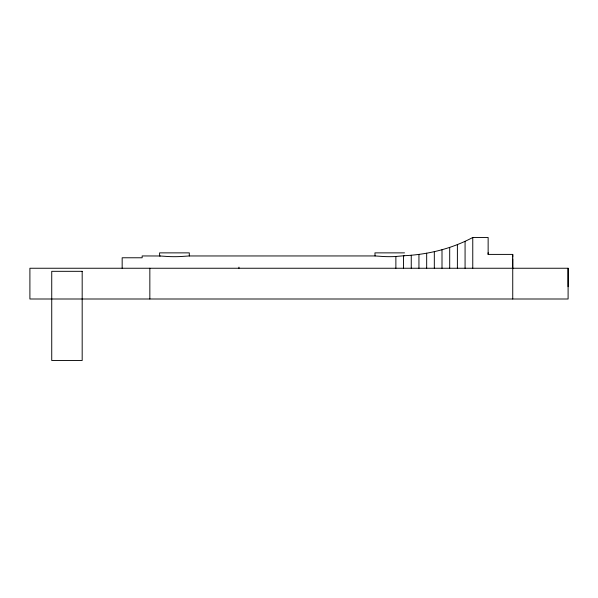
<?xml version="1.0" encoding="UTF-8"?>
<svg xmlns="http://www.w3.org/2000/svg" width="598" height="598" viewBox="0 0 598 598"><rect width="100%" height="100%" fill="white"/><g stroke="black" fill="none" stroke-linecap="round" stroke-linejoin="round"><path stroke-width="0.9" d="M512.74 299L512.74 254.404L488.14 254.404L488.14 252.76M512.74 268.248L512.74 259.016M512.74 256.953L512.74 254.404M568.1 286.696L568.1 268.248L29.9 268.248L29.9 299L568.1 299L568.1 268.248M189.297 255.966L189.297 252.872L159.591 252.872L159.591 255.966L168.756 256.564A14.89 1.659 0 0 0 180.215 256.557L189.297 255.966L374.983 255.944L383.61 256.527A14.771 1.645 0 0 0 394.972 256.564L404.465 255.705C428.153 254.501 451.782 248.708 472.764 237.488L488.14 237.488L488.14 254.404M403.829 255.787L404.51 255.712M404.51 252.872L374.939 252.872L375.066 255.966M160.249 255.989L142.152 255.944L142.152 257.775L122.164 257.775L122.164 268.248M472.764 237.488L472.764 268.248M465.072 241.345L465.072 268.248M457.388 244.627L457.388 268.248M449.696 247.4L449.696 268.248M442.004 249.732L442.004 268.248M434.32 251.661L434.32 268.248M426.673 253.216L426.673 268.248M418.944 254.412L418.944 268.248M411.252 255.256L411.252 268.248M403.53 255.847L403.53 268.248M395.876 256.512L395.876 268.248M238.946 267.127L238.946 268.248M149.844 268.248L149.844 299M82.18 271.32L51.734 271.32L51.734 360.512L82.18 360.512L82.18 271.32"/></g></svg>
